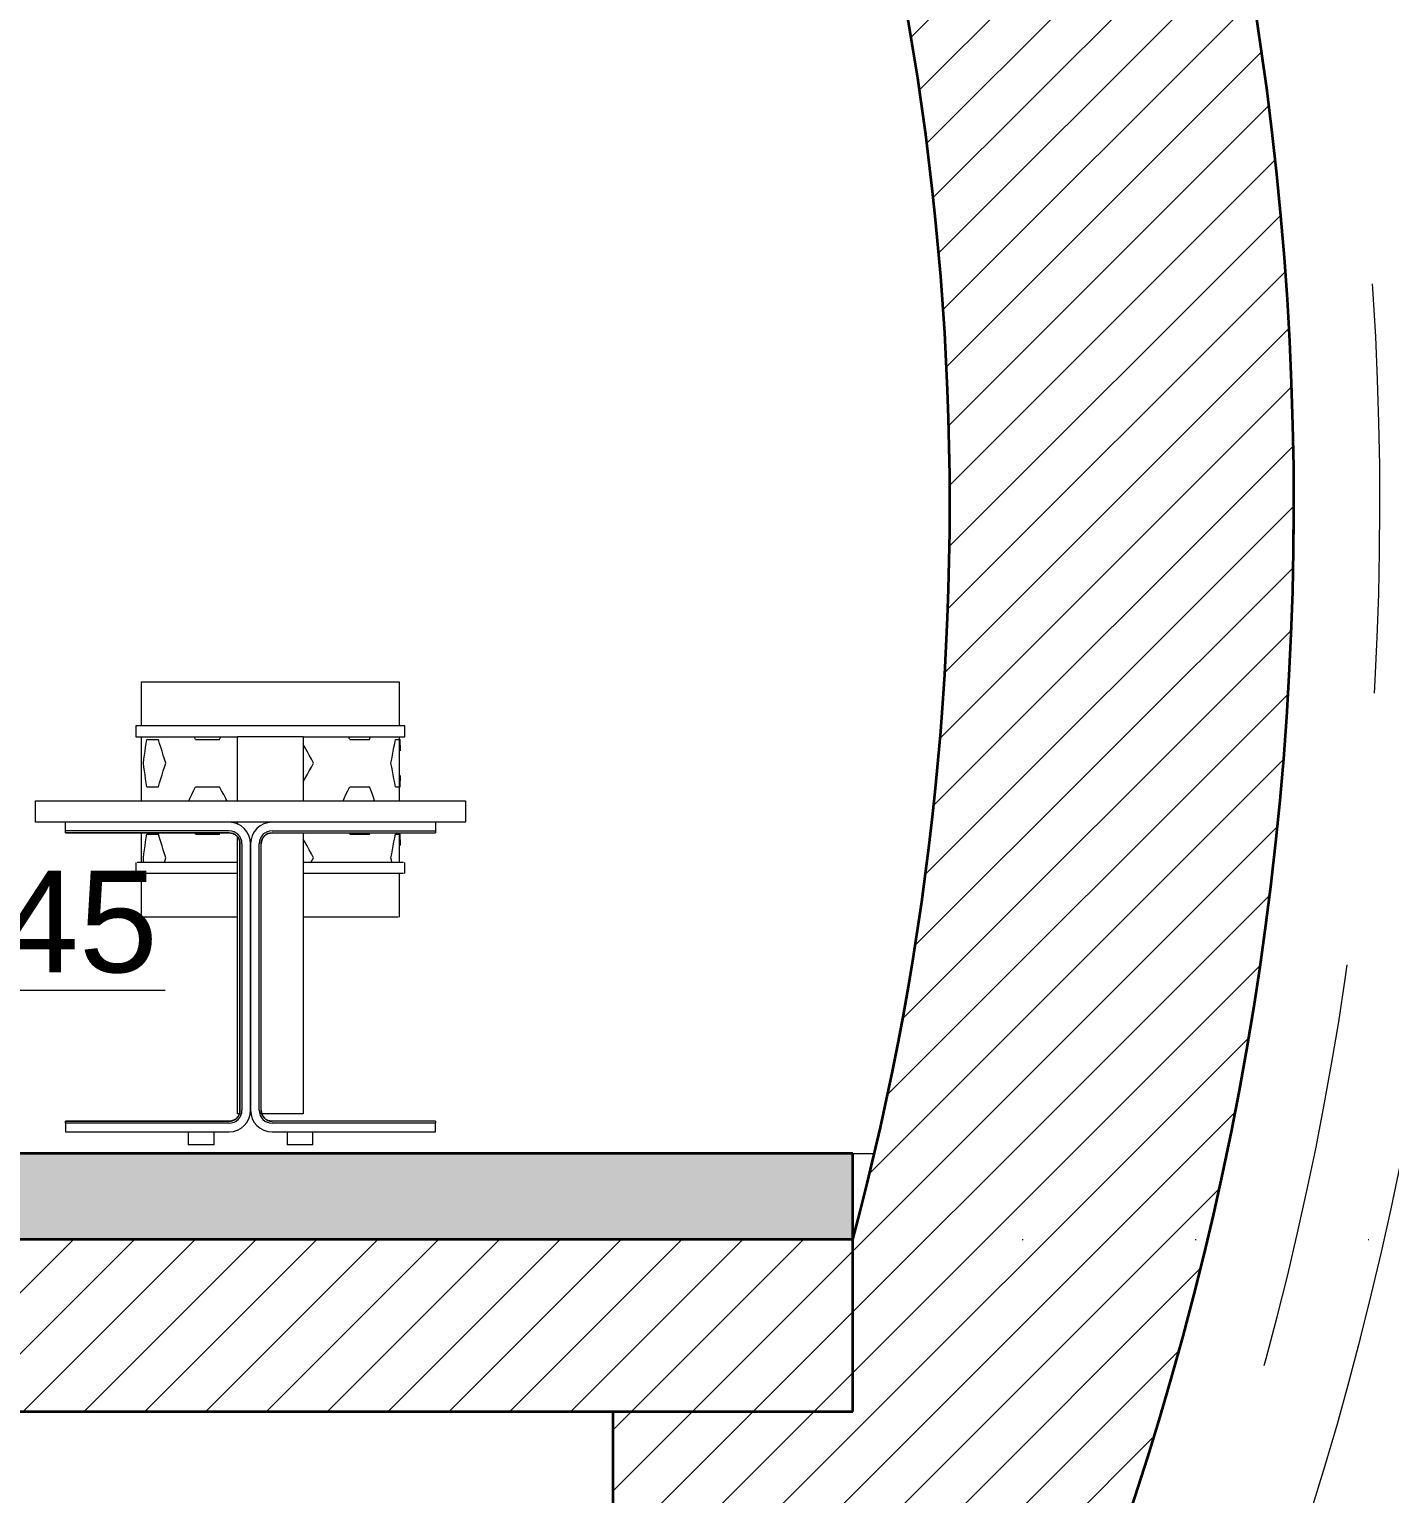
# Model space of a CAD drawing. Header units: centimetres. Extents: x 1976 to 8269, y 9888 to 14030.
# Drawn here: x 3489.1 to 3647.3, y 10905.4 to 11075.7 of the extents above; entities that cross this region are included whole.
import ezdxf

# ---------------------------------------------------------------- set-up
doc = ezdxf.new("R2010")
doc.units = ezdxf.units.CM
doc.header["$LTSCALE"] = 200
doc.linetypes.add('Dot 1mm', pattern=[0.1, 0, -0.1])
doc.linetypes.add('Overhead', pattern=[0.396875, 0.238125, -0.15875])
for name, color, linetype, lineweight in [('A-DETL', 90, 'Continuous', 9), ('A-FLOR', 192, 'Continuous', 9), ('A-FLOR-LEVL', 51, 'Continuous', 9), ('A-FLOR-OVHD', 1, 'Overhead', 9), ('A-FLOR-PATT', 8, 'Continuous', 9), ('A-GENM', 13, 'Continuous', 9), ('G-ANNO-DIMS', 111, 'Continuous', 9), ('I-FURN', 30, 'Continuous', 9)]:
    doc.layers.add(name, color=color, linetype=linetype, lineweight=lineweight)
doc.styles.add('Arial_5', font='arial.ttf', dxfattribs={"height": 11.802395})
pattern_1 = [(45, (4932.762, 11977.5), (-3.535534, 3.535534), [])]

# ---------------------------------------------------------------- blocks, each defined once
blk = doc.blocks.new('p1 tüneli2 - p1 tüneli-1427850-B')
at = {"layer": 'A-FLOR-PATT'}
h = blk.add_hatch(dxfattribs=at)
h.set_pattern_fill('FP_1', color=256, style=0, pattern_type=2)
h.set_pattern_definition(pattern_1)
h.paths.add_polyline_path([(3145.53, 10634.8), (3176.66, 10635.38), (3207.75, 10637.11), (3238.76, 10639.99), (3269.63, 10644.02), (3300.34, 10649.19), (3330.83, 10655.5), (3361.07, 10662.93), (3381.78, 10669.08), (3402.1, 10676.43), (3421.96, 10684.95), (3441.29, 10694.62), (3460.01, 10705.41), (3478.08, 10717.26), (3496.92, 10731.41), (3511.99, 10744.03), (3527.71, 10758.86), (3542.54, 10774.57), (3556.43, 10791.13), (3569.32, 10808.47), (3581.19, 10826.53), (3591.98, 10845.25), (3601.65, 10864.57), (3610.18, 10884.43), (3617.54, 10904.75), (3623.7, 10925.46), (3628.65, 10946.5), (3632.42, 10968.36), (3634.8, 10989.25), (3636, 11010.83), (3635.94, 11032.44), (3634.61, 11054.01), (3632.03, 11075.46), (3628.2, 11096.73), (3623.13, 11117.74), (3616.85, 11138.41), (3609.37, 11158.69), (3599.57, 11181.41), (3588.65, 11203.62), (3576.64, 11225.27), (3563.58, 11246.29), (3549.49, 11266.64), (3534.42, 11286.27), (3518.39, 11305.13), (3501.45, 11323.17), (3483.63, 11340.36), (3464.99, 11356.64), (3445.56, 11371.98), (3425.4, 11386.33), (3404.56, 11399.67), (3383.08, 11411.97), (3361.01, 11423.19), (3338.42, 11433.3), (3315.36, 11442.28), (3291.88, 11450.1), (3268.04, 11456.76), (3243.9, 11462.23), (3219.52, 11466.5), (3194.96, 11469.55), (3170.27, 11471.39), (3145.53, 11472), (3120.79, 11471.39), (3096.11, 11469.55), (3071.54, 11466.5), (3047.16, 11462.23), (3023.02, 11456.76), (2999.19, 11450.1), (2975.71, 11442.28), (2952.64, 11433.3), (2930.05, 11423.19), (2907.99, 11411.97), (2886.51, 11399.67), (2865.66, 11386.33), (2845.5, 11371.98), (2826.07, 11356.64), (2807.43, 11340.36), (2789.61, 11323.17), (2772.67, 11305.13), (2756.64, 11286.27), (2741.57, 11266.64), (2727.48, 11246.29), (2714.42, 11225.27), (2702.42, 11203.62), (2691.5, 11181.41), (2681.69, 11158.69), (2674.21, 11138.41), (2667.93, 11117.74), (2662.86, 11096.73), (2659.03, 11075.46), (2656.45, 11054.01), (2655.12, 11032.44), (2655.06, 11010.83), (2656.26, 10989.25), (2658.71, 10967.78), (2662.42, 10946.5), (2667.36, 10925.46), (2673.52, 10904.75), (2680.88, 10884.43), (2689.41, 10864.57), (2699.09, 10845.25), (2709.88, 10826.53), (2721.74, 10808.47), (2734.64, 10791.13), (2748.52, 10774.57), (2763.35, 10758.86), (2779.08, 10744.03), (2795.64, 10730.15), (2812.98, 10717.26), (2831.05, 10705.41), (2849.78, 10694.62), (2869.1, 10684.95), (2888.96, 10676.43), (2909.28, 10669.08), (2929.99, 10662.93), (2960.23, 10655.5), (2990.72, 10649.19), (3021.43, 10644.02), (3052.31, 10639.99), (3083.31, 10637.11), (3114.4, 10635.38)], flags=0)
h.paths.add_polyline_path([(3149.91, 10674.81), (3119.63, 10675.22), (3089.39, 10676.77), (3059.23, 10679.47), (3029.19, 10683.31), (2999.33, 10688.28), (2969.67, 10694.37), (2940.26, 10701.59), (2921.13, 10707.29), (2902.38, 10714.14), (2888.37, 10720.24), (2844.97, 10720.24), (2830.71, 10730.78), (2816.38, 10742.68), (2804, 10754.07), (2791.62, 10766.76), (2779.4, 10780.78), (2768.99, 10794.04), (2758.81, 10808.55), (2772.28, 10808.35), (2761.39, 10821.93), (2749.87, 10838.22), (2739.35, 10855.19), (2729.87, 10872.76), (2721.48, 10890.87), (2714.19, 10909.45), (2708.04, 10928.44), (2703.06, 10947.77), (2699.24, 10967.36), (2696.63, 10987.15), (2695.21, 11007.06), (2695, 11027.02), (2695.99, 11046.96), (2698.19, 11066.8), (2701.59, 11086.47), (2706.16, 11105.9), (2711.91, 11125.02), (2718.8, 11143.75), (2728.24, 11165.56), (2738.79, 11186.85), (2750.42, 11207.56), (2763.11, 11227.65), (2776.82, 11247.05), (2791.52, 11265.73), (2807.16, 11283.61), (2823.7, 11300.67), (2841.1, 11316.85), (2859.31, 11332.11), (2878.29, 11346.41), (2897.98, 11359.71), (2918.33, 11371.97), (2939.29, 11383.17), (2960.79, 11393.27), (2982.79, 11402.25), (3005.22, 11410.08), (3028.03, 11416.74), (3051.15, 11422.21), (3074.53, 11426.49), (3098.09, 11429.55), (3121.78, 11431.39), (3145.53, 11432), (3169.28, 11431.39), (3192.97, 11429.55), (3216.54, 11426.49), (3239.91, 11422.21), (3263.03, 11416.74), (3285.84, 11410.08), (3308.27, 11402.25), (3330.27, 11393.27), (3351.78, 11383.17), (3372.73, 11371.97), (3393.08, 11359.71), (3412.77, 11346.41), (3431.75, 11332.11), (3449.96, 11316.85), (3467.36, 11300.67), (3483.9, 11283.61), (3500.9, 11264), (3514.24, 11247.05), (3527.95, 11227.65), (3540.64, 11207.56), (3552.28, 11186.85), (3562.83, 11165.56), (3572.26, 11143.75), (3578.96, 11125.6), (3584.58, 11107.09), (3589.1, 11088.29), (3592.51, 11069.25), (3594.81, 11050.04), (3595.97, 11030.74), (3596, 11011.39), (3594.9, 10992.08), (3592.67, 10972.87), (3589.31, 10953.82), (3584.85, 10935), (3166.55, 10935), (3166.55, 10915), (3240.53, 10915), (3240.53, 10792.09), (3249.53, 10792.09), (3249.53, 10720.24), (3240.53, 10720.24), (3240.53, 10680.46), (3210.4, 10677.44), (3180.18, 10675.55)], flags=0)
h.paths.add_polyline_path([(3270.53, 10684.63), (3270.53, 10915), (3556.94, 10915), (3556.94, 10864.56), (3547.32, 10847.83), (3536.75, 10831.68), (3525.24, 10816.18), (3512.85, 10801.38), (3499.61, 10787.33), (3485.58, 10774.08), (3470.8, 10761.67), (3455.31, 10750.15), (3439.18, 10739.55), (3422.45, 10729.91), (3405.19, 10721.27), (3387.46, 10713.65), (3369.31, 10707.08), (3350.81, 10701.59), (3324.25, 10695.02), (3297.48, 10689.36)], flags=0)
at = {"layer": 'A-FLOR', "lineweight": 35}
for p, q in [((3584.85, 10935), (3166.55, 10935)), ((3270.53, 10915), (3556.94, 10915)), ((3556.94, 10915), (3556.94, 10864.56))]:
    blk.add_line(p, q, dxfattribs=at)
at = {"layer": 'A-FLOR'}
blk.add_line((3625.95, 10935), (3626.09, 10935), dxfattribs=at)
at = {"layer": 'A-FLOR', "lineweight": 35}
for radius, start in [(370, 284.868), (330, 344.977)]:
    blk.add_arc((3266.13, 11020.54), radius, start, 21.9237, dxfattribs=at)
at = {"layer": 'A-FLOR'}
blk.add_arc((3266.13, 11020.54), 370, 342.4375, 343.3291, dxfattribs=at)
for points in [[(3632.71, 11070.74), (3632.8, 11070.04), (3632.9, 11069.34), (3632.99, 11068.63)], [(3632.99, 11068.63), (3632.9, 11069.34), (3632.8, 11070.04), (3632.71, 11070.74)], [(3592.6, 11068.64), (3592.55, 11068.98), (3592.5, 11069.32), (3592.45, 11069.66)], [(3592.45, 11069.66), (3592.5, 11069.32), (3592.55, 11068.98), (3592.6, 11068.64)], [(3634.47, 11055.5), (3634.37, 11056.55), (3634.26, 11057.61), (3634.14, 11058.66)], [(3634.16, 11058.67), (3634.27, 11057.61), (3634.37, 11056.55), (3634.47, 11055.5)], [(3594.82, 11049.89), (3594.81, 11050.04), (3594.79, 11050.19), (3594.78, 11050.33)], [(3594.78, 11050.33), (3594.8, 11050.19), (3594.81, 11050.04), (3594.82, 11049.89)], [(3635.22, 11046.49), (3635.33, 11044.91), (3635.43, 11043.32), (3635.51, 11041.73)], [(3635.88, 11034.21), (3635.88, 11034.08), (3635.89, 11033.94), (3635.89, 11033.8)], [(3635.89, 11033.8), (3635.89, 11033.94), (3635.88, 11034.08), (3635.88, 11034.21)], [(3595.99, 11030.12), (3595.98, 11030.56), (3595.96, 11031), (3595.94, 11031.44)], [(3595.95, 11031.44), (3595.96, 11031), (3595.98, 11030.56), (3595.99, 11030.12)], [(3635.98, 11030.89), (3636, 11030.37), (3636.01, 11029.84), (3636.02, 11029.32)], [(3636.03, 11029.32), (3636.01, 11029.84), (3636, 11030.37), (3635.99, 11030.89)], [(3636.11, 11017.01), (3636.13, 11018.6), (3636.14, 11020.19), (3636.15, 11021.79)], [(3636.13, 11021.78), (3636.13, 11020.19), (3636.14, 11018.6), (3636.14, 11017)], [(3595.98, 11010.76), (3596, 11011.12), (3596.01, 11011.47), (3596.02, 11011.83)], [(3596.01, 11011.83), (3596.01, 11011.47), (3595.99, 11011.12), (3595.98, 11010.76)], [(3635.79, 11004.75), (3635.85, 11006.18), (3635.9, 11007.6), (3635.94, 11009.02)], [(3635.95, 11009.02), (3635.91, 11007.6), (3635.86, 11006.17), (3635.81, 11004.75)], [(3635.23, 10994.71), (3635.18, 10993.99), (3635.12, 10993.27), (3635.06, 10992.55)], [(3635.07, 10992.55), (3635.12, 10993.27), (3635.18, 10993.99), (3635.22, 10994.72)], [(3594.89, 10991.92), (3594.9, 10992.08), (3594.91, 10992.23), (3594.93, 10992.39)], [(3594.93, 10992.39), (3594.91, 10992.23), (3594.9, 10992.08), (3594.89, 10991.92)], [(3633.95, 10980.4), (3633.82, 10979.23), (3633.68, 10978.06), (3633.53, 10976.89)], [(3633.55, 10976.89), (3633.68, 10978.06), (3633.82, 10979.23), (3633.94, 10980.4)], [(3592.58, 10972.25), (3592.64, 10972.69), (3592.71, 10973.13), (3592.77, 10973.57)], [(3592.77, 10973.57), (3592.71, 10973.13), (3592.64, 10972.69), (3592.58, 10972.25)], [(3632.27, 10967.22), (3632.15, 10966.44), (3632.04, 10965.66), (3631.92, 10964.87)], [(3631.92, 10964.88), (3632.04, 10965.66), (3632.15, 10966.44), (3632.26, 10967.22)], [(3630.78, 10957.87), (3630.99, 10959.05), (3631.17, 10960.23), (3631.36, 10961.41)], [(3631.37, 10961.4), (3631.18, 10960.22), (3630.99, 10959.05), (3630.79, 10957.87)], [(3589.41, 10954.27), (3589.33, 10953.91), (3589.26, 10953.55), (3589.18, 10953.2)], [(3589.19, 10953.2), (3589.26, 10953.55), (3589.33, 10953.91), (3589.4, 10954.27)], [(3630.17, 10954.41), (3629.96, 10953.24), (3629.73, 10952.07), (3629.5, 10950.91)], [(3629.52, 10950.9), (3629.74, 10952.07), (3629.95, 10953.24), (3630.15, 10954.42)], [(3628.84, 10947.46), (3628.81, 10947.29), (3628.77, 10947.12), (3628.74, 10946.95)], [(3628.74, 10946.95), (3628.77, 10947.12), (3628.81, 10947.29), (3628.84, 10947.46)], [(3628.12, 10943.97), (3628.26, 10944.62), (3628.4, 10945.27), (3628.53, 10945.92)], [(3628.53, 10945.92), (3628.46, 10945.61), (3628.4, 10945.3), (3628.33, 10945)], [(3626.59, 10937.07), (3626.86, 10938.23), (3627.13, 10939.38), (3627.39, 10940.54)]]:
    blk.add_open_spline(points, degree=3, dxfattribs=at)
blk.add_open_spline([(3635.52, 11041.74), (3635.5, 11042.17), (3635.41, 11043.75), (3635.29, 11045.34), (3635.19, 11046.49)], degree=3, knots=[0.70943238, 0.70943238, 0.70943238, 0.70943238, 0.72222222, 0.75644165, 0.75644165, 0.75644165, 0.75644165], dxfattribs=at)
blk = doc.blocks.new('Generic Models 9 - Generic Models 8-1518813-B')
at = {"layer": 'A-GENM', "linetype": 'Overhead'}
blk.add_arc((3266.13, 11020.54), 370, 342.4375, 343.3291, dxfattribs=at)
for points, knots in [([(3632.27, 11073.87), (3632.43, 11072.76), (3633.19, 11067.37), (3633.92, 11061.17), (3634.42, 11056.06), (3634.5, 11055.26)], [0.0820739, 0.0820739, 0.0820739, 0.0820739, 0.1111111, 0.2222222, 0.242964, 0.242964, 0.242964, 0.242964]), ([(3635.52, 11041.74), (3635.5, 11042.17), (3635.41, 11043.75), (3635.29, 11045.34), (3635.19, 11046.49)], [0.70943217, 0.70943217, 0.70943217, 0.70943217, 0.72222222, 0.75644177, 0.75644177, 0.75644177, 0.75644177]), ([(3635.95, 11032.19), (3635.95, 11032.05), (3636.15, 11025.65), (3636.14, 11019.24), (3636, 11012.98)], [0.4408018, 0.4408018, 0.4408018, 0.4408018, 0.4444444, 0.6049846, 0.6049846, 0.6049846, 0.6049846]), ([(3635.96, 11009.19), (3635.85, 11005.88), (3635.56, 10999.63), (3635.18, 10993.39), (3634.95, 10990.46)], [0.6373664, 0.6373664, 0.6373664, 0.6373664, 0.7222222, 0.7975967, 0.7975967, 0.7975967, 0.7975967]), ([(3634.62, 10987.13), (3634.5, 10985.77), (3633.91, 10979.63), (3633.14, 10973.52), (3632.48, 10968.76)], [0.8261913, 0.8261913, 0.8261913, 0.8261913, 0.8611111, 0.9844125, 0.9844125, 0.9844125, 0.9844125]), ([(3632.23, 10966.96), (3630.86, 10957.61), (3626.99, 10936.75), (3621.38, 10916.46), (3617.77, 10905.43)], [0, 0, 0, 0, 0.444444, 1, 1, 1, 1])]:
    blk.add_open_spline(points, degree=3, knots=knots, dxfattribs=at)
for points in [[(3632.99, 11068.63), (3632.9, 11069.34), (3632.8, 11070.04), (3632.71, 11070.74)], [(3632.71, 11070.74), (3632.8, 11070.04), (3632.9, 11069.34), (3632.99, 11068.63)], [(3634.47, 11055.5), (3634.37, 11056.55), (3634.26, 11057.61), (3634.14, 11058.66)], [(3634.16, 11058.67), (3634.27, 11057.61), (3634.38, 11056.55), (3634.48, 11055.5)], [(3634.8, 11051.88), (3635.33, 11045.7), (3635.71, 11039.49), (3635.91, 11033.27)], [(3635.22, 11046.49), (3635.33, 11044.91), (3635.43, 11043.32), (3635.51, 11041.74)], [(3635.89, 11033.81), (3635.89, 11033.94), (3635.88, 11034.08), (3635.88, 11034.21)], [(3635.88, 11034.21), (3635.88, 11034.08), (3635.89, 11033.94), (3635.89, 11033.81)], [(3635.98, 11030.89), (3636, 11030.37), (3636.01, 11029.85), (3636.02, 11029.32)], [(3636.03, 11029.32), (3636.01, 11029.85), (3636, 11030.37), (3635.99, 11030.89)], [(3636.11, 11017.01), (3636.13, 11018.6), (3636.14, 11020.19), (3636.15, 11021.79)], [(3636.13, 11021.78), (3636.13, 11020.19), (3636.14, 11018.6), (3636.13, 11017)], [(3635.79, 11004.75), (3635.85, 11006.18), (3635.9, 11007.6), (3635.94, 11009.02)], [(3635.95, 11009.02), (3635.91, 11007.6), (3635.86, 11006.17), (3635.81, 11004.75)], [(3635.23, 10994.72), (3635.18, 10993.99), (3635.12, 10993.27), (3635.06, 10992.55)], [(3635.07, 10992.55), (3635.12, 10993.27), (3635.18, 10993.99), (3635.23, 10994.71)], [(3633.95, 10980.4), (3633.82, 10979.23), (3633.68, 10978.06), (3633.53, 10976.9)], [(3633.55, 10976.89), (3633.69, 10978.06), (3633.82, 10979.23), (3633.95, 10980.4)], [(3631.92, 10964.88), (3632.04, 10965.66), (3632.15, 10966.44), (3632.26, 10967.22)], [(3632.27, 10967.22), (3632.15, 10966.44), (3632.04, 10965.66), (3631.92, 10964.87)], [(3632.31, 10967.48), (3632.28, 10967.31), (3632.25, 10967.13), (3632.23, 10966.96)], [(3630.78, 10957.87), (3630.99, 10959.05), (3631.17, 10960.23), (3631.36, 10961.41)], [(3631.37, 10961.4), (3631.18, 10960.22), (3630.99, 10959.05), (3630.79, 10957.87)], [(3630.17, 10954.41), (3629.96, 10953.24), (3629.73, 10952.07), (3629.5, 10950.91)], [(3629.52, 10950.9), (3629.74, 10952.07), (3629.95, 10953.24), (3630.15, 10954.42)], [(3628.74, 10946.95), (3628.77, 10947.12), (3628.81, 10947.29), (3628.84, 10947.46)], [(3628.84, 10947.46), (3628.81, 10947.29), (3628.77, 10947.12), (3628.74, 10946.95)], [(3628.12, 10943.97), (3628.26, 10944.62), (3628.4, 10945.27), (3628.53, 10945.92)], [(3628.53, 10945.92), (3628.46, 10945.61), (3628.4, 10945.31), (3628.33, 10945)], [(3626.59, 10937.07), (3626.86, 10938.23), (3627.13, 10939.38), (3627.39, 10940.54)]]:
    blk.add_open_spline(points, degree=3, dxfattribs=at)
blk = doc.blocks.new('FP_17-B')
at = {"layer": 'I-FURN'}
for p, q in [((3502.15, 10993.43), (3502.15, 10986.01)), ((3502.58, 10991.76), (3502.65, 10992.22)), ((3502.65, 10992.22), (3502.73, 10992.67)), ((3502.73, 10992.67), (3502.81, 10993.13)), ((3502.81, 10993.13), (3504.14, 10993.13)), ((3504.27, 10992.67), (3504.14, 10993.13)), ((3504.41, 10992.22), (3504.27, 10992.67)), ((3504.56, 10991.76), (3504.41, 10992.22)), ((3508.44, 10993.13), (3508.3, 10993.43)), ((3508.44, 10993.13), (3511.23, 10993.13)), ((3511.23, 10993.13), (3511.39, 10993.43)), ((3521.15, 10992.22), (3520.96, 10992.56)), ((3521.41, 10991.76), (3521.15, 10992.22)), ((3526.37, 10993.13), (3526.23, 10993.43)), ((3526.37, 10993.13), (3528.68, 10993.13)), ((3528.68, 10993.13), (3528.79, 10993.43)), ((3531.44, 10991.76), (3531.52, 10992.22)), ((3531.52, 10992.22), (3531.6, 10992.67)), ((3531.6, 10992.67), (3531.68, 10993.13)), ((3531.68, 10993.13), (3532.23, 10993.13)), ((3532.15, 10986.01), (3532.15, 10993.43)), ((3532.25, 10992.69), (3532.23, 10993.13)), ((3532.26, 10992.25), (3532.25, 10992.69)), ((3532.27, 10991.81), (3532.26, 10992.25)), ((3502.39, 10990.38), (3502.45, 10990.84)), ((3502.45, 10989.92), (3502.39, 10990.38)), ((3502.45, 10990.84), (3502.51, 10991.3)), ((3502.51, 10991.3), (3502.58, 10991.76)), ((3504.71, 10991.3), (3504.56, 10991.76)), ((3504.86, 10990.84), (3504.71, 10991.3)), ((3505.02, 10990.38), (3504.86, 10990.84)), ((3504.86, 10989.92), (3505.02, 10990.38)), ((3521.67, 10991.3), (3521.41, 10991.76)), ((3521.92, 10990.84), (3521.67, 10991.3)), ((3522.17, 10990.38), (3521.92, 10990.84)), ((3521.92, 10989.92), (3522.17, 10990.38)), ((3531.16, 10990.38), (3531.26, 10990.84)), ((3531.26, 10989.92), (3531.16, 10990.38)), ((3531.26, 10990.84), (3531.35, 10991.3)), ((3531.35, 10991.3), (3531.44, 10991.76)), ((3502.51, 10989.47), (3502.45, 10989.92)), ((3502.58, 10989.01), (3502.51, 10989.47)), ((3502.65, 10988.55), (3502.58, 10989.01)), ((3504.41, 10988.55), (3504.56, 10989.01)), ((3504.56, 10989.01), (3504.71, 10989.47)), ((3504.71, 10989.47), (3504.86, 10989.92)), ((3521.15, 10988.55), (3521.41, 10989.01)), ((3521.41, 10989.01), (3521.67, 10989.47)), ((3521.67, 10989.47), (3521.92, 10989.92)), ((3531.35, 10989.47), (3531.26, 10989.92)), ((3531.44, 10989.01), (3531.35, 10989.47)), ((3531.52, 10988.55), (3531.44, 10989.01)), ((3532.26, 10988.52), (3532.27, 10988.96)), ((3502.73, 10988.09), (3502.65, 10988.55)), ((3502.81, 10987.63), (3502.73, 10988.09)), ((3502.81, 10987.63), (3504.14, 10987.63)), ((3504.14, 10987.63), (3504.27, 10988.09)), ((3504.27, 10988.09), (3504.41, 10988.55)), ((3508.01, 10986.72), (3508.23, 10987.17)), ((3508.23, 10987.17), (3508.44, 10987.63)), ((3508.44, 10987.63), (3511.23, 10987.63)), ((3511.48, 10987.17), (3511.23, 10987.63)), ((3511.73, 10986.72), (3511.48, 10987.17)), ((3520.96, 10988.21), (3521.15, 10988.55)), ((3525.94, 10986.72), (3526.16, 10987.17)), ((3526.16, 10987.17), (3526.37, 10987.63)), ((3526.37, 10987.63), (3528.68, 10987.63)), ((3528.85, 10987.17), (3528.68, 10987.63)), ((3529.02, 10986.72), (3528.85, 10987.17)), ((3531.6, 10988.09), (3531.52, 10988.55)), ((3531.68, 10987.63), (3531.6, 10988.09)), ((3531.68, 10987.63), (3532.23, 10987.63)), ((3532.23, 10987.63), (3532.25, 10988.08)), ((3532.25, 10988.08), (3532.26, 10988.52)), ((3507.69, 10986.01), (3507.8, 10986.26)), ((3507.8, 10986.26), (3508.01, 10986.72)), ((3511.98, 10986.26), (3511.73, 10986.72)), ((3512.11, 10986.01), (3511.98, 10986.26)), ((3525.6, 10986.01), (3525.73, 10986.26)), ((3525.73, 10986.26), (3525.94, 10986.72)), ((3529.18, 10986.26), (3529.02, 10986.72)), ((3529.27, 10986.01), (3529.18, 10986.26)), ((3502.15, 10982.28), (3502.15, 10978.83)), ((3502.73, 10981.68), (3502.81, 10982.13)), ((3502.81, 10982.13), (3504.14, 10982.13)), ((3504.27, 10981.68), (3504.14, 10982.13)), ((3508.44, 10982.13), (3508.37, 10982.29)), ((3508.44, 10982.13), (3511.23, 10982.13)), ((3511.23, 10982.13), (3511.31, 10982.29)), ((3526.37, 10982.13), (3526.3, 10982.28)), ((3526.37, 10982.13), (3528.68, 10982.13)), ((3528.68, 10982.13), (3528.74, 10982.3)), ((3531.6, 10981.68), (3531.68, 10982.13)), ((3531.68, 10982.13), (3532.23, 10982.13)), ((3532.15, 10978.83), (3532.15, 10982.29)), ((3532.25, 10981.69), (3532.23, 10982.13)), ((3502.45, 10979.84), (3502.51, 10980.3)), ((3502.51, 10980.3), (3502.58, 10980.76)), ((3502.58, 10980.76), (3502.65, 10981.22)), ((3502.65, 10981.22), (3502.73, 10981.68)), ((3504.41, 10981.22), (3504.27, 10981.68)), ((3504.56, 10980.76), (3504.41, 10981.22)), ((3504.71, 10980.3), (3504.56, 10980.76)), ((3504.86, 10979.84), (3504.71, 10980.3)), ((3521.15, 10981.22), (3520.96, 10981.56)), ((3521.41, 10980.76), (3521.15, 10981.22)), ((3521.67, 10980.3), (3521.41, 10980.76)), ((3521.92, 10979.84), (3521.67, 10980.3)), ((3531.26, 10979.84), (3531.35, 10980.3)), ((3531.35, 10980.3), (3531.44, 10980.76)), ((3531.44, 10980.76), (3531.52, 10981.22)), ((3531.52, 10981.22), (3531.6, 10981.68)), ((3532.26, 10981.25), (3532.25, 10981.69)), ((3532.27, 10980.81), (3532.26, 10981.25)), ((3502.39, 10979.38), (3502.45, 10979.84)), ((3502.42, 10979.11), (3502.39, 10979.38)), ((3502.46, 10978.83), (3502.42, 10979.11)), ((3504.83, 10978.83), (3504.93, 10979.11)), ((3505.02, 10979.38), (3504.86, 10979.84)), ((3504.93, 10979.11), (3505.02, 10979.38)), ((3521.87, 10978.83), (3522.02, 10979.11)), ((3522.17, 10979.38), (3521.92, 10979.84)), ((3522.02, 10979.11), (3522.17, 10979.38)), ((3531.16, 10979.38), (3531.26, 10979.84)), ((3531.22, 10979.11), (3531.16, 10979.38)), ((3531.27, 10978.83), (3531.22, 10979.11))]:
    blk.add_line(p, q, dxfattribs=at)
blk = doc.blocks.new('metro çöp kutusu - metro çöp kutusu-750025-B')
at = {"layer": 'I-FURN'}
for p, q in [((3502.15, 10999.78), (3502.15, 10994.7)), ((3532.15, 10999.78), (3502.15, 10999.78)), ((3532.15, 10994.7), (3532.15, 10999.78)), ((3501.52, 10994.7), (3501.52, 10993.43)), ((3532.79, 10994.7), (3501.52, 10994.7)), ((3532.79, 10993.43), (3532.79, 10994.7)), ((3501.52, 10993.43), (3513.3, 10993.43)), ((3513.34, 10986.01), (3513.34, 10993.43)), ((3520.96, 10993.43), (3513.34, 10993.43)), ((3520.96, 10993.43), (3520.96, 10986.01)), ((3521, 10993.43), (3532.79, 10993.43)), ((3513.34, 10983.24), (3513.34, 10983.51)), ((3513.34, 10949.62), (3513.34, 10981.87)), ((3520.96, 10982.28), (3520.96, 10949.62)), ((3501.52, 10978.83), (3501.52, 10977.56)), ((3513.33, 10978.83), (3501.68, 10978.83)), ((3532.63, 10978.83), (3520.97, 10978.83)), ((3532.79, 10977.56), (3532.79, 10978.83)), ((3513.33, 10977.56), (3501.68, 10977.56)), ((3502.15, 10977.56), (3502.15, 10972.48)), ((3532.63, 10977.56), (3520.97, 10977.56)), ((3532.15, 10972.48), (3532.15, 10977.56)), ((3513.33, 10972.48), (3502.3, 10972.48)), ((3532, 10972.48), (3520.97, 10972.48)), ((3513.69, 10949.62), (3513.34, 10949.62)), ((3514.95, 10949.62), (3514.75, 10949.62)), ((3520.96, 10949.62), (3516.01, 10949.62))]:
    blk.add_line(p, q, dxfattribs=at)
blk.add_blockref('FP_17-B', (0, 0), dxfattribs=at)
blk = doc.blocks.new('metro bank - 8_ Bench-745832-B')
at = {"layer": 'I-FURN'}
for p, q in [((3489.85, 10986.01), (3539.85, 10986.01)), ((3489.85, 10983.51), (3489.85, 10986.01)), ((3539.85, 10986.01), (3539.85, 10983.51)), ((3539.85, 10983.51), (3489.85, 10983.51)), ((3493.35, 10982.51), (3493.35, 10983.51)), ((3493.35, 10982.27), (3493.35, 10982.51)), ((3512.35, 10982.51), (3493.35, 10982.51)), ((3493.35, 10982.27), (3512.35, 10982.27)), ((3493.35, 10982.27), (3512.35, 10982.27)), ((3512.35, 10982.27), (3493.35, 10982.27)), ((3517.35, 10982.51), (3536.35, 10982.51)), ((3517.35, 10982.27), (3536.35, 10982.27)), ((3517.35, 10982.27), (3536.35, 10982.27)), ((3517.35, 10982.27), (3536.35, 10982.27)), ((3536.35, 10983.51), (3536.35, 10982.51)), ((3536.35, 10982.51), (3536.35, 10982.27)), ((3513.62, 10981.01), (3513.62, 10950.01)), ((3513.62, 10981.01), (3513.62, 10950.01)), ((3513.62, 10950.01), (3513.62, 10981.01)), ((3513.85, 10981.01), (3513.85, 10950.01)), ((3514.85, 10981.01), (3514.85, 10950.01)), ((3514.85, 10950.01), (3514.85, 10981.01)), ((3515.85, 10950.01), (3515.85, 10981.01)), ((3516.08, 10950.01), (3516.08, 10981.01)), ((3516.08, 10950.01), (3516.08, 10981.01)), ((3516.08, 10950.01), (3516.08, 10981.01)), ((3512.35, 10948.74), (3493.35, 10948.74)), ((3512.35, 10948.74), (3493.35, 10948.74)), ((3493.35, 10948.51), (3493.35, 10948.74)), ((3493.35, 10948.74), (3512.35, 10948.74)), ((3512.35, 10948.51), (3493.35, 10948.51)), ((3493.35, 10948.51), (3493.35, 10947.51)), ((3536.35, 10948.74), (3517.35, 10948.74)), ((3536.35, 10948.74), (3517.35, 10948.74)), ((3536.35, 10948.74), (3517.35, 10948.74)), ((3536.35, 10948.51), (3517.35, 10948.51)), ((3536.35, 10948.74), (3536.35, 10948.51)), ((3536.35, 10947.51), (3536.35, 10948.51)), ((3493.35, 10947.51), (3512.35, 10947.51)), ((3507.6, 10947.51), (3507.6, 10946.01)), ((3510.6, 10946.01), (3510.6, 10947.51)), ((3517.35, 10947.51), (3536.35, 10947.51)), ((3519.1, 10947.51), (3519.1, 10946.01)), ((3522.1, 10946.01), (3522.1, 10947.51)), ((3509.1, 10946.01), (3507.6, 10946.01)), ((3510.6, 10946.01), (3509.1, 10946.01)), ((3520.6, 10946.01), (3519.1, 10946.01)), ((3522.1, 10946.01), (3520.6, 10946.01))]:
    blk.add_line(p, q, dxfattribs=at)
at = {"layer": 'I-FURN', "flags": 128}
for points in [[(3512.35, 10982.27), (3512.4, 10982.27), (3512.45, 10982.27), (3512.5, 10982.26), (3512.55, 10982.26), (3512.6, 10982.25), (3512.65, 10982.24), (3512.7, 10982.22), (3512.75, 10982.21), (3512.8, 10982.19), (3512.84, 10982.17), (3512.89, 10982.15), (3512.94, 10982.13), (3512.98, 10982.11), (3513.02, 10982.08), (3513.07, 10982.05), (3513.11, 10982.02), (3513.15, 10981.99), (3513.19, 10981.96), (3513.22, 10981.92), (3513.26, 10981.89), (3513.29, 10981.85), (3513.33, 10981.81), (3513.36, 10981.77), (3513.39, 10981.73), (3513.42, 10981.69), (3513.44, 10981.65), (3513.47, 10981.6), (3513.49, 10981.56), (3513.51, 10981.51), (3513.53, 10981.47), (3513.55, 10981.42), (3513.56, 10981.37), (3513.58, 10981.32), (3513.59, 10981.27), (3513.6, 10981.22), (3513.61, 10981.17), (3513.61, 10981.12), (3513.62, 10981.07), (3513.62, 10981.02), (3513.62, 10981.01)], [(3512.35, 10982.27), (3512.4, 10982.27), (3512.45, 10982.27), (3512.5, 10982.26), (3512.55, 10982.26), (3512.6, 10982.25), (3512.65, 10982.24), (3512.7, 10982.22), (3512.75, 10982.21), (3512.8, 10982.19), (3512.84, 10982.17), (3512.89, 10982.15), (3512.94, 10982.13), (3512.98, 10982.11), (3513.02, 10982.08), (3513.07, 10982.05), (3513.11, 10982.02), (3513.15, 10981.99), (3513.19, 10981.96), (3513.22, 10981.92), (3513.26, 10981.89), (3513.29, 10981.85), (3513.33, 10981.81), (3513.36, 10981.77), (3513.39, 10981.73), (3513.42, 10981.69), (3513.44, 10981.65), (3513.47, 10981.6), (3513.49, 10981.56), (3513.51, 10981.51), (3513.53, 10981.47), (3513.55, 10981.42), (3513.56, 10981.37), (3513.58, 10981.32), (3513.59, 10981.27), (3513.6, 10981.22), (3513.61, 10981.17), (3513.61, 10981.12), (3513.62, 10981.07), (3513.62, 10981.02), (3513.62, 10981.01)], [(3512.35, 10982.27), (3512.4, 10982.27), (3512.45, 10982.27), (3512.5, 10982.26), (3512.55, 10982.26), (3512.6, 10982.25), (3512.65, 10982.24), (3512.7, 10982.22), (3512.75, 10982.21), (3512.8, 10982.19), (3512.84, 10982.17), (3512.89, 10982.15), (3512.94, 10982.13), (3512.98, 10982.11), (3513.02, 10982.08), (3513.07, 10982.05), (3513.11, 10982.02), (3513.15, 10981.99), (3513.19, 10981.96), (3513.22, 10981.92), (3513.26, 10981.89), (3513.29, 10981.85), (3513.33, 10981.81), (3513.36, 10981.77), (3513.39, 10981.73), (3513.42, 10981.69), (3513.44, 10981.65), (3513.47, 10981.6), (3513.49, 10981.56), (3513.51, 10981.51), (3513.53, 10981.47), (3513.55, 10981.42), (3513.56, 10981.37), (3513.58, 10981.32), (3513.59, 10981.27), (3513.6, 10981.22), (3513.61, 10981.17), (3513.61, 10981.12), (3513.62, 10981.07), (3513.62, 10981.02), (3513.62, 10981.01)], [(3512.35, 10982.27), (3512.4, 10982.27), (3512.45, 10982.27), (3512.5, 10982.26), (3512.55, 10982.26), (3512.6, 10982.25), (3512.65, 10982.24), (3512.7, 10982.22), (3512.75, 10982.21), (3512.8, 10982.19), (3512.84, 10982.17), (3512.89, 10982.15), (3512.94, 10982.13), (3512.98, 10982.11), (3513.02, 10982.08), (3513.07, 10982.05), (3513.11, 10982.02), (3513.15, 10981.99), (3513.19, 10981.96), (3513.22, 10981.92), (3513.26, 10981.89), (3513.29, 10981.85), (3513.33, 10981.81), (3513.36, 10981.77), (3513.39, 10981.73), (3513.42, 10981.69), (3513.44, 10981.65), (3513.47, 10981.6), (3513.49, 10981.56), (3513.51, 10981.51), (3513.53, 10981.47), (3513.55, 10981.42), (3513.56, 10981.37), (3513.58, 10981.32), (3513.59, 10981.27), (3513.6, 10981.22), (3513.61, 10981.17), (3513.61, 10981.12), (3513.62, 10981.07), (3513.62, 10981.02), (3513.62, 10981.01)], [(3516.08, 10981.01), (3516.09, 10981.06), (3516.09, 10981.11), (3516.09, 10981.16), (3516.1, 10981.21), (3516.11, 10981.26), (3516.12, 10981.31), (3516.13, 10981.36), (3516.15, 10981.41), (3516.17, 10981.45), (3516.18, 10981.5), (3516.21, 10981.55), (3516.23, 10981.59), (3516.25, 10981.64), (3516.28, 10981.68), (3516.31, 10981.72), (3516.34, 10981.76), (3516.37, 10981.8), (3516.4, 10981.84), (3516.43, 10981.88), (3516.47, 10981.91), (3516.51, 10981.95), (3516.54, 10981.98), (3516.58, 10982.01), (3516.62, 10982.04), (3516.67, 10982.07), (3516.71, 10982.1), (3516.75, 10982.12), (3516.8, 10982.15), (3516.85, 10982.17), (3516.89, 10982.19), (3516.94, 10982.2), (3516.99, 10982.22), (3517.04, 10982.23), (3517.09, 10982.24), (3517.14, 10982.25), (3517.19, 10982.26), (3517.24, 10982.27), (3517.29, 10982.27), (3517.34, 10982.27), (3517.35, 10982.27)], [(3516.08, 10981.01), (3516.09, 10981.06), (3516.09, 10981.11), (3516.09, 10981.16), (3516.1, 10981.21), (3516.11, 10981.26), (3516.12, 10981.31), (3516.13, 10981.36), (3516.15, 10981.41), (3516.17, 10981.45), (3516.18, 10981.5), (3516.21, 10981.55), (3516.23, 10981.59), (3516.25, 10981.64), (3516.28, 10981.68), (3516.31, 10981.72), (3516.34, 10981.76), (3516.37, 10981.8), (3516.4, 10981.84), (3516.43, 10981.88), (3516.47, 10981.91), (3516.51, 10981.95), (3516.54, 10981.98), (3516.58, 10982.01), (3516.62, 10982.04), (3516.67, 10982.07), (3516.71, 10982.1), (3516.75, 10982.12), (3516.8, 10982.15), (3516.85, 10982.17), (3516.89, 10982.19), (3516.94, 10982.2), (3516.99, 10982.22), (3517.04, 10982.23), (3517.09, 10982.24), (3517.14, 10982.25), (3517.19, 10982.26), (3517.24, 10982.27), (3517.29, 10982.27), (3517.34, 10982.27), (3517.35, 10982.27)], [(3516.08, 10981.01), (3516.09, 10981.06), (3516.09, 10981.11), (3516.09, 10981.16), (3516.1, 10981.21), (3516.11, 10981.26), (3516.12, 10981.31), (3516.13, 10981.36), (3516.15, 10981.41), (3516.17, 10981.45), (3516.18, 10981.5), (3516.21, 10981.55), (3516.23, 10981.59), (3516.25, 10981.64), (3516.28, 10981.68), (3516.31, 10981.72), (3516.34, 10981.76), (3516.37, 10981.8), (3516.4, 10981.84), (3516.43, 10981.88), (3516.47, 10981.91), (3516.51, 10981.95), (3516.54, 10981.98), (3516.58, 10982.01), (3516.62, 10982.04), (3516.67, 10982.07), (3516.71, 10982.1), (3516.75, 10982.12), (3516.8, 10982.15), (3516.85, 10982.17), (3516.89, 10982.19), (3516.94, 10982.2), (3516.99, 10982.22), (3517.04, 10982.23), (3517.09, 10982.24), (3517.14, 10982.25), (3517.19, 10982.26), (3517.24, 10982.27), (3517.29, 10982.27), (3517.34, 10982.27), (3517.35, 10982.27)], [(3516.08, 10981.01), (3516.09, 10981.06), (3516.09, 10981.11), (3516.09, 10981.16), (3516.1, 10981.21), (3516.11, 10981.26), (3516.12, 10981.31), (3516.13, 10981.36), (3516.15, 10981.41), (3516.17, 10981.45), (3516.18, 10981.5), (3516.21, 10981.55), (3516.23, 10981.59), (3516.25, 10981.64), (3516.28, 10981.68), (3516.31, 10981.72), (3516.34, 10981.76), (3516.37, 10981.8), (3516.4, 10981.84), (3516.43, 10981.88), (3516.47, 10981.91), (3516.51, 10981.95), (3516.54, 10981.98), (3516.58, 10982.01), (3516.62, 10982.04), (3516.67, 10982.07), (3516.71, 10982.1), (3516.75, 10982.12), (3516.8, 10982.15), (3516.85, 10982.17), (3516.89, 10982.19), (3516.94, 10982.2), (3516.99, 10982.22), (3517.04, 10982.23), (3517.09, 10982.24), (3517.14, 10982.25), (3517.19, 10982.26), (3517.24, 10982.27), (3517.29, 10982.27), (3517.34, 10982.27), (3517.35, 10982.27)], [(3513.62, 10950.01), (3513.62, 10949.96), (3513.61, 10949.91), (3513.61, 10949.86), (3513.6, 10949.81), (3513.59, 10949.76), (3513.58, 10949.71), (3513.57, 10949.66), (3513.55, 10949.61), (3513.54, 10949.56), (3513.52, 10949.51), (3513.5, 10949.47), (3513.47, 10949.42), (3513.45, 10949.38), (3513.42, 10949.33), (3513.4, 10949.29), (3513.37, 10949.25), (3513.34, 10949.21), (3513.3, 10949.17), (3513.27, 10949.13), (3513.23, 10949.1), (3513.2, 10949.06), (3513.16, 10949.03), (3513.12, 10949), (3513.08, 10948.97), (3513.03, 10948.94), (3512.99, 10948.91), (3512.95, 10948.89), (3512.9, 10948.87), (3512.86, 10948.85), (3512.81, 10948.83), (3512.76, 10948.81), (3512.71, 10948.79), (3512.67, 10948.78), (3512.62, 10948.77), (3512.57, 10948.76), (3512.52, 10948.75), (3512.47, 10948.75), (3512.42, 10948.74), (3512.36, 10948.74), (3512.35, 10948.74)], [(3513.62, 10950.01), (3513.62, 10949.96), (3513.61, 10949.91), (3513.61, 10949.86), (3513.6, 10949.81), (3513.59, 10949.76), (3513.58, 10949.71), (3513.57, 10949.66), (3513.55, 10949.61), (3513.54, 10949.56), (3513.52, 10949.51), (3513.5, 10949.47), (3513.47, 10949.42), (3513.45, 10949.38), (3513.42, 10949.33), (3513.4, 10949.29), (3513.37, 10949.25), (3513.34, 10949.21), (3513.3, 10949.17), (3513.27, 10949.13), (3513.23, 10949.1), (3513.2, 10949.06), (3513.16, 10949.03), (3513.12, 10949), (3513.08, 10948.97), (3513.03, 10948.94), (3512.99, 10948.91), (3512.95, 10948.89), (3512.9, 10948.87), (3512.86, 10948.85), (3512.81, 10948.83), (3512.76, 10948.81), (3512.71, 10948.79), (3512.67, 10948.78), (3512.62, 10948.77), (3512.57, 10948.76), (3512.52, 10948.75), (3512.47, 10948.75), (3512.42, 10948.74), (3512.36, 10948.74), (3512.35, 10948.74)], [(3513.62, 10950.01), (3513.62, 10949.96), (3513.61, 10949.91), (3513.61, 10949.86), (3513.6, 10949.81), (3513.59, 10949.76), (3513.58, 10949.71), (3513.57, 10949.66), (3513.55, 10949.61), (3513.54, 10949.56), (3513.52, 10949.51), (3513.5, 10949.47), (3513.47, 10949.42), (3513.45, 10949.38), (3513.42, 10949.33), (3513.4, 10949.29), (3513.37, 10949.25), (3513.34, 10949.21), (3513.3, 10949.17), (3513.27, 10949.13), (3513.23, 10949.1), (3513.2, 10949.06), (3513.16, 10949.03), (3513.12, 10949), (3513.08, 10948.97), (3513.03, 10948.94), (3512.99, 10948.91), (3512.95, 10948.89), (3512.9, 10948.87), (3512.86, 10948.85), (3512.81, 10948.83), (3512.76, 10948.81), (3512.71, 10948.79), (3512.67, 10948.78), (3512.62, 10948.77), (3512.57, 10948.76), (3512.52, 10948.75), (3512.47, 10948.75), (3512.42, 10948.74), (3512.36, 10948.74), (3512.35, 10948.74)], [(3513.62, 10950.01), (3513.62, 10949.96), (3513.61, 10949.91), (3513.61, 10949.86), (3513.6, 10949.81), (3513.59, 10949.76), (3513.58, 10949.71), (3513.57, 10949.66), (3513.55, 10949.61), (3513.54, 10949.56), (3513.52, 10949.51), (3513.5, 10949.47), (3513.47, 10949.42), (3513.45, 10949.38), (3513.42, 10949.33), (3513.4, 10949.29), (3513.37, 10949.25), (3513.34, 10949.21), (3513.3, 10949.17), (3513.27, 10949.13), (3513.23, 10949.1), (3513.2, 10949.06), (3513.16, 10949.03), (3513.12, 10949), (3513.08, 10948.97), (3513.03, 10948.94), (3512.99, 10948.91), (3512.95, 10948.89), (3512.9, 10948.87), (3512.86, 10948.85), (3512.81, 10948.83), (3512.76, 10948.81), (3512.71, 10948.79), (3512.67, 10948.78), (3512.62, 10948.77), (3512.57, 10948.76), (3512.52, 10948.75), (3512.47, 10948.75), (3512.42, 10948.74), (3512.36, 10948.74), (3512.35, 10948.74)], [(3517.35, 10948.74), (3517.3, 10948.74), (3517.25, 10948.74), (3517.2, 10948.75), (3517.15, 10948.76), (3517.1, 10948.77), (3517.05, 10948.78), (3517, 10948.79), (3516.95, 10948.8), (3516.9, 10948.82), (3516.86, 10948.84), (3516.81, 10948.86), (3516.77, 10948.88), (3516.72, 10948.91), (3516.68, 10948.93), (3516.64, 10948.96), (3516.59, 10948.99), (3516.55, 10949.02), (3516.52, 10949.05), (3516.48, 10949.09), (3516.44, 10949.12), (3516.41, 10949.16), (3516.38, 10949.2), (3516.34, 10949.24), (3516.31, 10949.28), (3516.29, 10949.32), (3516.26, 10949.37), (3516.23, 10949.41), (3516.21, 10949.46), (3516.19, 10949.5), (3516.17, 10949.55), (3516.15, 10949.6), (3516.14, 10949.64), (3516.12, 10949.69), (3516.11, 10949.74), (3516.1, 10949.79), (3516.1, 10949.84), (3516.09, 10949.89), (3516.09, 10949.94), (3516.08, 10949.99), (3516.08, 10950.01)], [(3517.35, 10948.74), (3517.3, 10948.74), (3517.25, 10948.74), (3517.2, 10948.75), (3517.15, 10948.76), (3517.1, 10948.77), (3517.05, 10948.78), (3517, 10948.79), (3516.95, 10948.8), (3516.9, 10948.82), (3516.86, 10948.84), (3516.81, 10948.86), (3516.77, 10948.88), (3516.72, 10948.91), (3516.68, 10948.93), (3516.64, 10948.96), (3516.59, 10948.99), (3516.55, 10949.02), (3516.52, 10949.05), (3516.48, 10949.09), (3516.44, 10949.12), (3516.41, 10949.16), (3516.38, 10949.2), (3516.34, 10949.24), (3516.31, 10949.28), (3516.29, 10949.32), (3516.26, 10949.37), (3516.23, 10949.41), (3516.21, 10949.46), (3516.19, 10949.5), (3516.17, 10949.55), (3516.15, 10949.6), (3516.14, 10949.64), (3516.12, 10949.69), (3516.11, 10949.74), (3516.1, 10949.79), (3516.1, 10949.84), (3516.09, 10949.89), (3516.09, 10949.94), (3516.08, 10949.99), (3516.08, 10950.01)], [(3517.35, 10948.74), (3517.3, 10948.74), (3517.25, 10948.74), (3517.2, 10948.75), (3517.15, 10948.76), (3517.1, 10948.77), (3517.05, 10948.78), (3517, 10948.79), (3516.95, 10948.8), (3516.9, 10948.82), (3516.86, 10948.84), (3516.81, 10948.86), (3516.77, 10948.88), (3516.72, 10948.91), (3516.68, 10948.93), (3516.64, 10948.96), (3516.59, 10948.99), (3516.55, 10949.02), (3516.52, 10949.05), (3516.48, 10949.09), (3516.44, 10949.12), (3516.41, 10949.16), (3516.38, 10949.2), (3516.34, 10949.24), (3516.31, 10949.28), (3516.29, 10949.32), (3516.26, 10949.37), (3516.23, 10949.41), (3516.21, 10949.46), (3516.19, 10949.5), (3516.17, 10949.55), (3516.15, 10949.6), (3516.14, 10949.64), (3516.12, 10949.69), (3516.11, 10949.74), (3516.1, 10949.79), (3516.1, 10949.84), (3516.09, 10949.89), (3516.09, 10949.94), (3516.08, 10949.99), (3516.08, 10950.01)], [(3517.35, 10948.74), (3517.3, 10948.74), (3517.25, 10948.74), (3517.2, 10948.75), (3517.15, 10948.76), (3517.1, 10948.77), (3517.05, 10948.78), (3517, 10948.79), (3516.95, 10948.8), (3516.9, 10948.82), (3516.86, 10948.84), (3516.81, 10948.86), (3516.77, 10948.88), (3516.72, 10948.91), (3516.68, 10948.93), (3516.64, 10948.96), (3516.59, 10948.99), (3516.55, 10949.02), (3516.52, 10949.05), (3516.48, 10949.09), (3516.44, 10949.12), (3516.41, 10949.16), (3516.38, 10949.2), (3516.34, 10949.24), (3516.31, 10949.28), (3516.29, 10949.32), (3516.26, 10949.37), (3516.23, 10949.41), (3516.21, 10949.46), (3516.19, 10949.5), (3516.17, 10949.55), (3516.15, 10949.6), (3516.14, 10949.64), (3516.12, 10949.69), (3516.11, 10949.74), (3516.1, 10949.79), (3516.1, 10949.84), (3516.09, 10949.89), (3516.09, 10949.94), (3516.08, 10949.99), (3516.08, 10950.01)]]:
    blk.add_lwpolyline(points, dxfattribs=at)
at = {"layer": 'I-FURN'}
for centre, radius, start, end in [((3512.35, 10981.01), 2.5, 0, 90), ((3512.35, 10981.01), 1.5, 0, 90), ((3512.35, 10981.01), 1.27, 0, 90), ((3512.35, 10981.01), 1.27, 0, 90), ((3517.35, 10981.01), 2.5, 90, 180), ((3517.35, 10981.01), 1.5, 90, 180), ((3517.35, 10981.01), 1.27, 90, 180), ((3517.35, 10981.01), 1.27, 90, 180), ((3512.35, 10950.01), 1.5, 270, 0), ((3512.35, 10950.01), 2.5, 270, 0), ((3512.35, 10950.01), 1.27, 270, 0), ((3512.35, 10950.01), 1.27, 270, 0), ((3517.35, 10950.01), 2.5, 180, 270), ((3517.35, 10950.01), 1.5, 180, 270), ((3517.35, 10950.01), 1.27, 180, 270), ((3517.35, 10950.01), 1.27, 180, 270)]:
    blk.add_arc(centre, radius, start, end, dxfattribs=at)
blk = doc.blocks.new('Spot Elevations - IUAS_A_SECTION_FLOOR_FINISH-1317019-B')
at = {"layer": 'G-ANNO-DIMS'}
for p, q in [((4476.4, 12529), (4562.47, 12529)), ((4476.4, 12525), (4506.4, 12525)), ((4491.4, 12510), (4476.4, 12525)), ((4506.4, 12525), (4491.4, 12510))]:
    blk.add_line(p, q, dxfattribs=at)

msp = doc.modelspace()

# ---------------------------------------------------------------- hatches: boundary and pattern name
at = {"layer": 'A-FLOR-PATT'}
h = msp.add_hatch(dxfattribs=at)
h.set_pattern_fill('FP_2', color=256, style=0, pattern_type=2)
h.set_pattern_definition([(50, (4932.76, 11977.5), (72.8738, -6.376), [7.62, -83.82]), (355, (4932.76, 11977.5), (-14.097, 76.4224), [6.096, -67.056]), (100.451, (4938.835, 11976.97), (58.777, 70.0469), [6.476, -71.236]), (46.184, (4932.76, 11997.82), (108.4314, -16.8175), [11.43, -125.73]), (96.636, (4941.8, 11996.42), (94.961, 98.971), [9.714, -106.854]), (351.184, (4932.76, 11997.82), (94.962, 98.97), [9.144, -100.584]), (21, (4942.92, 11992.74), (60.6457, -40.9065), [7.62, -83.82]), (326, (4942.92, 11992.74), (24.7208, 73.675), [6.096, -67.056]), (71.451, (4947.976, 11989.33), (85.367, 32.7687), [6.476, -71.236]), (37.5, (4932.762, 11977.5), (1.23552, 33.82243), [3.353, -62.89, 3.353, -64.719, -67.31]), (37.5, (4932.762, 11977.5), (1.23552, 33.82243), [-134.315, 3.353, -63.957]), (7.5, (4932.762, 11977.5), (26.72815, 40.07255), [3.353, -35.458, 3.353, -61.366, -25.654]), (7.5, (4932.762, 11977.5), (26.72815, 40.07255), [-103.53, 3.353, -22.301]), (327.5, (4910.105, 11977.5), (54.2363, -2.2921), [3.353, -22.047, 3.353, -75.895, -105.156]), (327.5, (4910.105, 11977.5), (54.2363, -2.2921), [-104.648, 3.353, -101.803]), (317.5, (4899.945, 11977.5), (59.2516, 10.1701), [3.353, -29.667, 3.353, -49.276, -74.676]), (317.5, (4899.945, 11977.5), (59.2516, 10.1701), [-85.649, 3.353, -71.323])])
h.paths.add_polyline_path([(4550.53, 10935), (4550.53, 10945), (4140.53, 10945), (4140.53, 10935), (4490.54, 10935)], flags=0)
h.paths.add_polyline_path([(3169.48, 10935), (3584.85, 10935), (3584.85, 10945), (3166.55, 10945), (3166.55, 10935)], flags=0)
h.paths.add_polyline_path([(6034.51, 10935), (6034.51, 10945), (5580.53, 10945), (5580.53, 10935), (6026.13, 10935)], flags=0)
h.paths.add_polyline_path([(5529.32, 10935), (5560.53, 10935), (5560.53, 10945), (4830.53, 10945), (4830.53, 10935), (5484.16, 10935)], flags=0)
h.paths.add_polyline_path([(4806.69, 10935), (4810.53, 10935), (4810.53, 10945), (4570.53, 10945), (4570.53, 10935), (4761.53, 10935)], flags=0)
h = msp.add_hatch(dxfattribs=at)
h.set_pattern_fill('FP_1', color=256, style=0, pattern_type=2)
h.set_pattern_definition(pattern_1)
h.paths.add_polyline_path([(4445.37, 10915), (6034.51, 10915), (6034.51, 10935), (3990.53, 10935), (3990.53, 10915), (4400.21, 10915)], flags=0)
h.paths.add_polyline_path([(3180.77, 10915), (3584.85, 10915), (3584.85, 10935), (3166.55, 10935), (3166.55, 10915)], flags=0)

# ---------------------------------------------------------------- linework, layer by layer
at = {"layer": 'A-DETL'}
msp.add_arc((3266.13, 11020.54), 390, 284.868, 21.9237, dxfattribs=at)
at = {"layer": 'A-FLOR', "lineweight": 35}
for p, q in [((3584.85, 10945), (3166.55, 10945)), ((3584.85, 10915), (3584.85, 10945)), ((3584.85, 10935), (3166.55, 10935)), ((3166.55, 10915), (3584.85, 10915))]:
    msp.add_line(p, q, dxfattribs=at)
at = {"layer": 'A-FLOR'}
for p, q in [((3584.85, 10945), (3587.22, 10945)), ((3625.95, 10935), (3626.09, 10935)), ((3620.74, 10915), (3620.59, 10915))]:
    msp.add_line(p, q, dxfattribs=at)
at = {"layer": 'A-FLOR-LEVL', "linetype": 'Dot 1mm'}
msp.add_line((1976.45, 10935), (8269.32, 10935), dxfattribs=at)
at = {"layer": 'A-FLOR-OVHD'}
msp.add_arc((3266.13, 11020.54), 380, 284.868, 21.9237, dxfattribs=at)

# ---------------------------------------------------------------- block references
at = {"layer": 'A-FLOR'}
msp.add_blockref('p1 tüneli2 - p1 tüneli-1427850-B', (0, 0), dxfattribs=at)
at = {"layer": 'A-GENM', "linetype": 'Overhead'}
msp.add_blockref('Generic Models 9 - Generic Models 8-1518813-B', (0, 0), dxfattribs=at)
at = {"layer": 'G-ANNO-DIMS'}
msp.add_blockref('Spot Elevations - IUAS_A_SECTION_FLOOR_FINISH-1317019-B', (-1057.56, -1565), dxfattribs=at)
at = {"layer": 'I-FURN'}
for name in ['metro çöp kutusu - metro çöp kutusu-750025-B', 'metro bank - 8_ Bench-745832-B']:
    msp.add_blockref(name, (0, 0), dxfattribs=at)

# ---------------------------------------------------------------- texts
at = {"layer": 'G-ANNO-DIMS', "insert": (3444.02, 10977.86), "char_height": 11.802, "width": 71.568, "attachment_point": 1, "line_spacing_factor": 0.938532, "style": 'Arial_5'}
msp.add_mtext('+109.45', dxfattribs=at)

doc.saveas('drawing.dxf')
